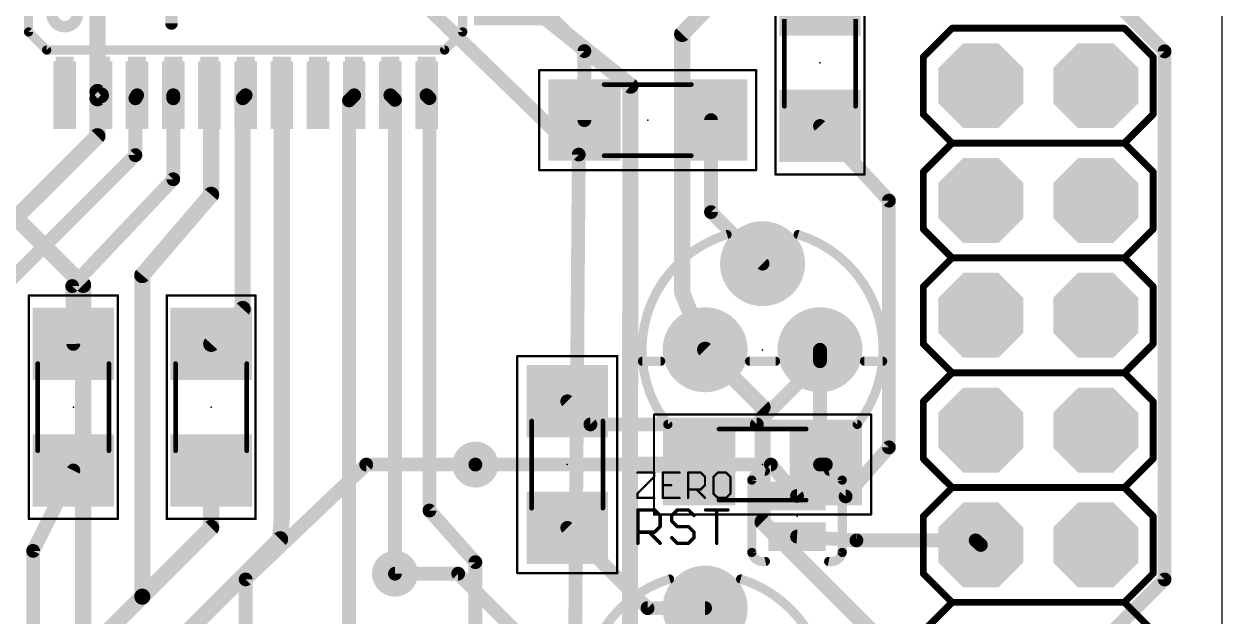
# Model space of a CAD drawing. Extents: x 0 to 91.2, y 0 to 65.1.
# Drawn here: x 26.85 to 53.34, y 19.51 to 32.61 of the extents above; entities that cross this region are included whole.
import ezdxf

# ---------------------------------------------------------------- set-up
doc = ezdxf.new("R2010")
doc.units = 0
for name, color, linetype in [('1', 22, 'CONTINUOUS'), ('16', 175, 'CONTINUOUS'), ('17', 82, 'CONTINUOUS'), ('18', 82, 'CONTINUOUS'), ('20', 7, 'CONTINUOUS'), ('21', 253, 'CONTINUOUS'), ('23', 7, 'CONTINUOUS'), ('24', 7, 'CONTINUOUS'), ('39', 22, 'CONTINUOUS'), ('40', 175, 'CONTINUOUS'), ('51', 253, 'CONTINUOUS'), ('52', 253, 'CONTINUOUS')]:
    doc.layers.add(name, color=color, linetype=linetype)

# ---------------------------------------------------------------- blocks, each defined once
blk = doc.blocks.new('RECT')
blk.add_solid([(-0.5, -0.5), (0.5, -0.5), (-0.5, 0.5), (0.5, 0.5)])
blk = doc.blocks.new('OCTAGONP')
at = {"const_width": 0.5}
blk.add_lwpolyline([(-0.25, -0.1036), (-0.25, 0.1036), (-0.1036, 0.25), (0.1036, 0.25), (0.25, 0.1036), (0.25, -0.1036), (0.1036, -0.25), (-0.1036, -0.25), (-0.25, -0.1036), (-0.25, 0.1036)], dxfattribs=at)
blk = doc.blocks.new('ROUNDP')
at = {"const_width": 0.5}
blk.add_lwpolyline([(0, -0.25, 1), (0, 0.25, 1), (0, -0.25)], format="xyb", dxfattribs=at)
blk = doc.blocks.new('ROUNDV')
at = {"const_width": 0.5}
blk.add_lwpolyline([(0, -0.25, 1), (0, 0.25, 1), (0, -0.25)], format="xyb", dxfattribs=at)

msp = doc.modelspace()

# ---------------------------------------------------------------- linework, layer by layer
at = {"layer": '1'}
for points, const_width in [([(28.4734, 31.1023), (28.4734, 33.02)], 0.3556), ([(38.481, 32.766), (39.24, 32.007)], 0.3048), ([(39.24, 32.007), (39.24, 30.48)], 0.3048), ([(28.4734, 31.1023), (28.55, 31.03)], 0.3556), ([(30.988, 31.1023), (30.95, 31.03)], 0.3556), ([(30.988, 31.1023), (30.988, 28.829)], 0.3556), ([(28.4734, 30.9626), (28.55, 31.03)], 0.3556), ([(28.4734, 30.9626), (28.4734, 30.1244)], 0.3556), ([(29.3116, 30.9626), (29.35, 31.03)], 0.3048), ([(29.3116, 29.7053), (29.3116, 30.9626)], 0.3048), ([(30.1498, 30.9626), (30.15, 31.03)], 0.3048), ([(30.1498, 29.1719), (30.1498, 30.9626)], 0.3048), ([(31.6865, 26.3017), (31.6865, 30.9626)], 0.3556), ([(31.6865, 30.9626), (31.75, 31.03)], 0.3048), ([(32.55, 31.03), (32.55, 21.679)], 0.3556), ([(34.15, 31.03), (34.036, 30.916)], 0.3048), ([(34.036, 30.916), (34.036, 18.542)], 0.3048), ([(34.95, 31.03), (35.052, 30.928)], 0.3048), ([(35.052, 30.928), (35.052, 20.447)], 0.3048), ([(35.75, 31.03), (35.814, 30.966)], 0.3048), ([(35.814, 30.966), (35.814, 21.844)], 0.3048), ([(42.04, 28.445), (42.04, 30.48)], 0.3048), ([(44.45, 30.35), (45.974, 28.699)], 0.3048), ([(28.4734, 30.1244), (26.162, 27.813)], 0.3556), ([(25.654, 26.0477), (29.3116, 29.7053)], 0.3048), ([(27.9146, 26.8097), (30.1498, 29.1719)], 0.3048), ([(30.988, 28.829), (29.464, 27.051)], 0.3556), ([(45.974, 28.699), (45.974, 23.241)], 0.3048), ([(43.18, 27.305), (42.04, 28.445)], 0.3048), ([(29.464, 27.051), (29.464, 19.939)], 0.3556), ([(27.9146, 26.8097), (27.94, 25.53)], 0.3048), ([(31.6865, 26.3017), (30.988, 25.53)], 0.3556), ([(44.45, 25.4), (44.45, 25.146)], 0.3048), ([(44.45, 25.146), (43.053, 23.749)], 0.3048), ([(39.373, 23.749), (38.862, 24.26)], 0.3048), ([(43.053, 23.749), (39.373, 23.749)], 0.3048), ([(45.974, 23.241), (45.016, 22.156)], 0.3048), ([(27.051, 20.952), (27.94, 22.73)], 0.3048), ([(30.988, 22.73), (30.988, 21.463)], 0.3556), ([(43.365, 22.86), (36.83, 22.86)], 0.3048), ([(43.942, 22.167), (43.365, 22.86)], 0.3048), ([(45.016, 22.156), (43.942, 22.167)], 0.3048), ([(35.814, 21.844), (36.83, 20.701)], 0.3048), ([(32.55, 21.679), (32.512, 21.209)], 0.3556), ([(30.988, 21.463), (29.464, 19.939)], 0.3556), ([(38.862, 21.46), (40.637, 19.685)], 0.3048), ([(32.512, 21.209), (29.21, 17.907)], 0.3556), ([(45.2556, 21.1836), (43.942, 21.267)], 0.3048), ([(47.8917, 21.1836), (45.2556, 21.1836)], 0.3048), ([(47.8917, 21.1836), (48.006, 21.082)], 0.3048), ([(27.051, 9.271), (27.051, 20.952)], 0.3048), ([(36.83, 20.701), (36.83, 17.78)], 0.3048), ([(29.464, 19.939), (28.1565, 18.6315)], 0.3556), ([(40.637, 19.685), (41.91, 19.685)], 0.3048)]:
    msp.add_lwpolyline(points, dxfattribs=dict(at, const_width=const_width))
for points, const_width in [([(39.3162, 32.007, 1), (39.1638, 32.007)], 0.1524), ([(39.1861, 31.9531, 1), (39.2939, 32.0609)], 0.1524), ([(28.5344, 31.167, 1), (28.4124, 31.0376)], 0.1778), ([(31.0769, 31.1023, 1), (30.8991, 31.1023)], 0.1778), ([(31.0667, 31.0609, 1), (30.9093, 31.1437)], 0.1778), ([(28.3845, 31.1023, 1), (28.5623, 31.1023)], 0.1778), ([(28.5623, 30.9626, 1), (28.3845, 30.9626)], 0.1778), ([(28.4147, 31.0293, 1), (28.5321, 30.8959)], 0.1778), ([(28.489, 30.9653, 1), (28.611, 31.0947)], 0.1778), ([(28.6087, 30.9633, 1), (28.4913, 31.0967)], 0.1778), ([(29.3878, 30.9626, 1), (29.2354, 30.9626)], 0.1524), ([(29.2454, 31.0003, 1), (29.3778, 30.9249)], 0.1524), ([(29.4162, 30.9923, 1), (29.2838, 31.0677)], 0.1524), ([(30.226, 30.9626, 1), (30.0736, 30.9626)], 0.1524), ([(30.0736, 30.9628, 1), (30.226, 30.9624)], 0.1524), ([(30.2262, 31.0298, 1), (30.0738, 31.0302)], 0.1524), ([(30.8713, 31.0714, 1), (31.0287, 30.9886)], 0.1778), ([(31.7754, 30.9626, 1), (31.5976, 30.9626)], 0.1778), ([(31.631, 31.0149, 1), (31.742, 30.9103)], 0.1524), ([(31.8055, 30.9777, 1), (31.6945, 31.0823)], 0.1524), ([(32.6389, 31.03, 1), (32.4611, 31.03)], 0.1778), ([(34.1122, 30.916, 1), (33.9598, 30.916)], 0.1524), ([(33.9821, 30.9699, 1), (34.0899, 30.8621)], 0.1524), ([(34.2039, 30.9761, 1), (34.0961, 31.0839)], 0.1524), ([(35.0039, 31.0839, 1), (34.8961, 30.9761)], 0.1524), ([(35.1282, 30.928, 1), (34.9758, 30.928)], 0.1524), ([(34.9981, 30.8741, 1), (35.1059, 30.9819)], 0.1524), ([(35.8039, 31.0839, 1), (35.6961, 30.9761)], 0.1524), ([(35.8902, 30.966, 1), (35.7378, 30.966)], 0.1524), ([(35.7601, 30.9121, 1), (35.8679, 31.0199)], 0.1524), ([(39.1638, 30.48, 1), (39.3162, 30.48)], 0.1524), ([(42.1162, 30.48, 1), (41.9638, 30.48)], 0.1524), ([(44.506, 30.4017, 1), (44.394, 30.2983)], 0.1524), ([(28.3845, 30.1244, 1), (28.5623, 30.1244)], 0.1778), ([(28.5363, 30.0615, 1), (28.4105, 30.1873)], 0.1778), ([(29.2354, 29.7053, 1), (29.3878, 29.7053)], 0.1524), ([(29.3655, 29.6514, 1), (29.2577, 29.7592)], 0.1524), ([(30.0736, 29.1719, 1), (30.226, 29.1719)], 0.1524), ([(30.2051, 29.1195, 1), (30.0945, 29.2243)], 0.1524), ([(30.8991, 28.829, 1), (31.0769, 28.829)], 0.1778), ([(31.0555, 28.7711, 1), (30.9205, 28.8869)], 0.1778), ([(46.0502, 28.699, 1), (45.8978, 28.699)], 0.1524), ([(45.918, 28.6473, 1), (46.03, 28.7507)], 0.1524), ([(42.0939, 28.4989, 1), (41.9861, 28.3911)], 0.1524), ([(41.9638, 28.445, 1), (42.1162, 28.445)], 0.1524), ([(43.1261, 27.2511, 1), (43.2339, 27.3589)], 0.1524), ([(29.5529, 27.051, 1), (29.3751, 27.051)], 0.1778), ([(29.3965, 27.1089, 1), (29.5315, 26.9931)], 0.1778), ([(27.9908, 26.8112, 1), (27.8384, 26.8082)], 0.1524), ([(27.8593, 26.8621, 1), (27.9699, 26.7573)], 0.1524), ([(31.5976, 26.3017, 1), (31.7754, 26.3017)], 0.1778), ([(31.7524, 26.242, 1), (31.6206, 26.3614)], 0.1778), ([(27.8638, 25.5285, 1), (28.0162, 25.5315)], 0.1524), ([(30.9221, 25.5897, 1), (31.0539, 25.4703)], 0.1778), ([(44.5262, 25.4, 1), (44.3738, 25.4)], 0.1524), ([(44.3738, 25.146, 1), (44.5262, 25.146)], 0.1524), ([(44.5039, 25.0921, 1), (44.3961, 25.1999)], 0.1524), ([(38.9159, 24.3139, 1), (38.8081, 24.2061)], 0.1524), ([(39.373, 23.8252, 1), (39.373, 23.6728)], 0.1524), ([(39.3191, 23.6951, 1), (39.4269, 23.8029)], 0.1524), ([(42.9991, 23.8029, 1), (43.1069, 23.6951)], 0.1524), ([(43.053, 23.6728, 1), (43.053, 23.8252)], 0.1524), ([(45.8978, 23.241, 1), (46.0502, 23.241)], 0.1524), ([(46.0311, 23.1906, 1), (45.9169, 23.2914)], 0.1524), ([(28.0082, 22.6959, 1), (27.8718, 22.7641)], 0.1524), ([(31.0769, 22.73, 1), (30.8991, 22.73)], 0.1778), ([(36.83, 22.9362, 1), (36.83, 22.7838)], 0.1524), ([(43.4236, 22.9088, 1), (43.3064, 22.8112)], 0.1524), ([(43.365, 22.7838, 1), (43.365, 22.9362)], 0.1524), ([(43.9428, 22.2432, 1), (43.9412, 22.0908)], 0.1524), ([(43.8834, 22.1182, 1), (44.0006, 22.2158)], 0.1524), ([(44.9589, 22.2064, 1), (45.0731, 22.1056)], 0.1524), ([(45.0152, 22.0798, 1), (45.0168, 22.2322)], 0.1524), ([(35.871, 21.8946, 1), (35.757, 21.7934)], 0.1524), ([(32.4611, 21.679, 1), (32.6389, 21.679)], 0.1778), ([(32.6386, 21.6718, 1), (32.4614, 21.6862)], 0.1778), ([(35.7378, 21.844, 1), (35.8902, 21.844)], 0.1524), ([(30.8991, 21.463, 1), (31.0769, 21.463)], 0.1778), ([(31.0509, 21.4001, 1), (30.9251, 21.5259)], 0.1778), ([(38.9159, 21.5139, 1), (38.8081, 21.4061)], 0.1524), ([(32.4234, 21.2162, 1), (32.6006, 21.2018)], 0.1778), ([(32.5749, 21.1461, 1), (32.4491, 21.2719)], 0.1778), ([(43.9468, 21.343, 1), (43.9372, 21.191)], 0.1524), ([(45.2556, 21.2598, 1), (45.2556, 21.1074)], 0.1524), ([(45.2508, 21.1076, 1), (45.2604, 21.2596)], 0.1524), ([(47.9423, 21.2406, 1), (47.8411, 21.1266)], 0.1524), ([(47.8917, 21.1074, 1), (47.8917, 21.2598)], 0.1524), ([(47.9554, 21.025, 1), (48.0566, 21.139)], 0.1524), ([(27.1272, 20.952, 1), (26.9748, 20.952)], 0.1524), ([(26.9828, 20.9861, 1), (27.1192, 20.9179)], 0.1524), ([(36.9062, 20.701, 1), (36.7538, 20.701)], 0.1524), ([(36.773, 20.6504, 1), (36.887, 20.7516)], 0.1524), ([(34.9758, 20.447, 1), (35.1282, 20.447)], 0.1524), ([(29.4011, 20.0019, 1), (29.5269, 19.8761)], 0.1778), ([(29.3751, 19.939, 1), (29.5529, 19.939)], 0.1778), ([(29.5269, 19.8761, 1), (29.4011, 20.0019)], 0.1778), ([(40.637, 19.7612, 1), (40.637, 19.6088)], 0.1524), ([(40.5831, 19.6311, 1), (40.6909, 19.7389)], 0.1524), ([(41.91, 19.6088, 1), (41.91, 19.7612)], 0.1524)]:
    msp.add_lwpolyline(points, format="xyb", dxfattribs=dict(at, const_width=const_width))
at = {"layer": '16'}
for points, const_width in [([(41.402, 32.385), (44.58, 35.69)], 0.3556), ([(34.798, 33.909), (39.116, 29.718)], 0.3048), ([(37.7063, 33.2867), (40.259, 31.242)], 0.3556), ([(52.07, 32.001), (50.8, 33.271)], 0.3048), ([(41.402, 26.67), (41.402, 32.385)], 0.3556), ([(52.07, 32.001), (52.07, 20.32)], 0.3048), ([(23.114, 31.877), (28.1565, 26.8345)], 0.3556), ([(40.259, 31.242), (40.2497, 22.8604)], 0.3556), ([(39.116, 29.718), (38.989, 12.7)], 0.3048), ([(28.1565, 26.8345), (28.1565, 18.6315)], 0.3556), ([(41.91, 25.4), (41.402, 26.67)], 0.3556), ([(41.91, 25.4), (43.18, 24.13)], 0.3556), ([(44.45, 22.86), (44.45, 25.4)], 0.3048), ([(43.18, 24.13), (43.18, 21.59)], 0.3556), ([(34.417, 22.86), (31.75, 20.32)], 0.3048), ([(36.83, 22.86), (34.417, 22.86)], 0.3048), ([(40.2497, 22.86), (40.2463, 19.8247)], 0.3556), ([(40.2497, 22.8604), (40.2497, 22.86)], 0.3556), ([(41.78, 22.86), (40.2497, 22.86)], 0.3556), ([(44.58, 22.86), (44.45, 22.86)], 0.3048), ([(43.18, 21.59), (45.72, 19.05)], 0.3556), ([(31.75, 20.32), (31.75, 17.78)], 0.3048), ([(35.052, 20.447), (36.449, 20.447)], 0.3048), ([(36.449, 20.447), (38.354, 18.542)], 0.3048), ([(52.07, 20.32), (50.546, 18.796)], 0.3048), ([(40.2463, 19.8247), (40.2463, 18.9357)], 0.3556)]:
    msp.add_lwpolyline(points, dxfattribs=dict(at, const_width=const_width))
for points, const_width in [([(41.4909, 32.385, 1), (41.3131, 32.385)], 0.1778), ([(41.3379, 32.4466, 1), (41.4661, 32.3234)], 0.1778), ([(52.1462, 32.001, 1), (51.9938, 32.001)], 0.1524), ([(52.0161, 31.9471, 1), (52.1239, 32.0549)], 0.1524), ([(40.3479, 31.2419, 1), (40.1701, 31.2421)], 0.1778), ([(40.2034, 31.1726, 1), (40.3146, 31.3114)], 0.1778), ([(39.1922, 29.7174, 1), (39.0398, 29.7186)], 0.1524), ([(39.0629, 29.6633, 1), (39.1691, 29.7727)], 0.1524), ([(28.2454, 26.8345, 1), (28.0676, 26.8345)], 0.1778), ([(28.0936, 26.7717, 1), (28.2193, 26.8974)], 0.1778), ([(41.4845, 26.703, 1), (41.3195, 26.637)], 0.1778), ([(41.3131, 26.67, 1), (41.4909, 26.67)], 0.1778), ([(41.9729, 25.4629, 1), (41.8471, 25.3371)], 0.1778), ([(41.8275, 25.367, 1), (41.9925, 25.433)], 0.1778), ([(44.5262, 25.4, 1), (44.3738, 25.4)], 0.1524), ([(43.2689, 24.13, 1), (43.0911, 24.13)], 0.1778), ([(43.1171, 24.0671, 1), (43.2429, 24.1929)], 0.1778), ([(34.417, 22.9362, 1), (34.417, 22.7838)], 0.1524), ([(34.4696, 22.8048, 1), (34.3644, 22.9152)], 0.1524), ([(36.83, 22.7838, 1), (36.83, 22.9362)], 0.1524), ([(40.3386, 22.8604, 1), (40.1608, 22.8604)], 0.1778), ([(40.3386, 22.8599, 1), (40.1608, 22.8601)], 0.1778), ([(40.2497, 22.9489, 1), (40.2497, 22.7711)], 0.1778), ([(40.1608, 22.8605, 1), (40.3386, 22.8603)], 0.1778), ([(40.1608, 22.86, 1), (40.3386, 22.86)], 0.1778), ([(41.78, 22.7711, 1), (41.78, 22.9489)], 0.1778), ([(44.45, 22.9362, 1), (44.45, 22.7838)], 0.1524), ([(44.3738, 22.86, 1), (44.5262, 22.86)], 0.1524), ([(44.58, 22.7838, 1), (44.58, 22.9362)], 0.1524), ([(43.2429, 21.6529, 1), (43.1171, 21.5271)], 0.1778), ([(43.0911, 21.59, 1), (43.2689, 21.59)], 0.1778), ([(31.8262, 20.32, 1), (31.6738, 20.32)], 0.1524), ([(31.6974, 20.3752, 1), (31.8026, 20.2648)], 0.1524), ([(35.052, 20.5232, 1), (35.052, 20.3708)], 0.1524), ([(36.5029, 20.5009, 1), (36.3951, 20.3931)], 0.1524), ([(36.449, 20.3708, 1), (36.449, 20.5232)], 0.1524), ([(52.1239, 20.2661, 1), (52.0161, 20.3739)], 0.1524), ([(51.9938, 20.32, 1), (52.1462, 20.32)], 0.1524), ([(40.3352, 19.8247, 1), (40.1574, 19.8247)], 0.1778), ([(40.1574, 19.8248, 1), (40.3352, 19.8246)], 0.1778)]:
    msp.add_lwpolyline(points, format="xyb", dxfattribs=dict(at, const_width=const_width))
at = {"layer": '20'}
msp.add_line((53.34, 0.01), (53.34, 64.77), dxfattribs=at)
at = {"layer": '21'}
for points, const_width in [([(26.95, 32.43), (26.95, 41.23)], 0.2032), ([(36.55, 41.23), (36.55, 32.43)], 0.2032), ([(30.1104, 32.6178), (30.1104, 33.6177)], 0.2794), ([(46.736, 31.877), (47.371, 32.512)], 0.1524), ([(47.371, 32.512), (51.181, 32.512)], 0.1524), ([(51.181, 32.512), (51.816, 31.877)], 0.1524), ([(27.35, 32.03), (26.95, 32.43)], 0.2032), ([(36.55, 32.43), (36.15, 32.03)], 0.2032), ([(36.15, 32.03), (27.35, 32.03)], 0.2032), ([(46.736, 30.607), (46.736, 31.877)], 0.1524), ([(51.816, 30.607), (51.816, 31.877)], 0.1524), ([(47.371, 29.972), (46.736, 30.607)], 0.1524), ([(51.181, 29.972), (51.816, 30.607)], 0.1524), ([(46.736, 29.337), (47.371, 29.972)], 0.1524), ([(47.371, 29.972), (51.181, 29.972)], 0.1524), ([(51.181, 29.972), (51.816, 29.337)], 0.1524), ([(46.736, 28.067), (46.736, 29.337)], 0.1524), ([(51.816, 28.067), (51.816, 29.337)], 0.1524), ([(47.371, 27.432), (46.736, 28.067)], 0.1524), ([(51.181, 27.432), (51.816, 28.067)], 0.1524), ([(46.736, 26.797), (47.371, 27.432)], 0.1524), ([(47.371, 27.432), (51.181, 27.432)], 0.1524), ([(51.181, 27.432), (51.816, 26.797)], 0.1524), ([(46.736, 25.527), (46.736, 26.797)], 0.1524), ([(51.816, 25.527), (51.816, 26.797)], 0.1524), ([(47.371, 24.892), (46.736, 25.527)], 0.1524), ([(51.181, 24.892), (51.816, 25.527)], 0.1524), ([(40.5251, 25.146), (40.9263, 25.146)], 0.2032), ([(42.8937, 25.146), (43.4663, 25.146)], 0.2032), ([(45.4337, 25.146), (45.8349, 25.146)], 0.2032), ([(46.736, 24.257), (47.371, 24.892)], 0.1524), ([(47.371, 24.892), (51.181, 24.892)], 0.1524), ([(51.181, 24.892), (51.816, 24.257)], 0.1524), ([(46.736, 22.987), (46.736, 24.257)], 0.1524), ([(51.816, 22.987), (51.816, 24.257)], 0.1524), ([(41.0855, 23.749), (45.2745, 23.749)], 0.2032), ([(47.371, 22.352), (46.736, 22.987)], 0.1524), ([(51.181, 22.352), (51.816, 22.987)], 0.1524), ([(40.4114, 22.6827), (40.7843, 22.6827)], 0.0508), ([(40.7843, 22.5895), (40.4114, 22.2166)], 0.0508), ([(40.7843, 22.6827), (40.7843, 22.5895)], 0.0508), ([(41.3456, 22.6827), (40.9727, 22.6827)], 0.0508), ([(40.9727, 22.6827), (40.9727, 22.1234)], 0.0508), ([(41.534, 22.1234), (41.534, 22.6827)], 0.0508), ([(41.534, 22.6827), (41.8137, 22.6827)], 0.0508), ([(41.8137, 22.6827), (41.9069, 22.5895)], 0.0508), ([(41.9069, 22.5895), (41.9069, 22.403)], 0.0508), ([(42.1885, 22.6827), (42.0953, 22.5895)], 0.0508), ([(42.0953, 22.5895), (42.0953, 22.2166)], 0.0508), ([(42.375, 22.6827), (42.1885, 22.6827)], 0.0508), ([(42.4682, 22.5895), (42.375, 22.6827)], 0.0508), ([(42.4682, 22.2166), (42.4682, 22.5895)], 0.0508), ([(42.942, 20.917), (42.942, 22.517)], 0.2032), ([(44.942, 22.517), (44.942, 20.917)], 0.2032), ([(40.9727, 22.403), (41.1591, 22.403)], 0.0508), ([(41.8137, 22.3098), (41.534, 22.3098)], 0.0508), ([(41.7204, 22.3098), (41.9069, 22.1234)], 0.0508), ([(41.9069, 22.403), (41.8137, 22.3098)], 0.0508), ([(46.736, 21.717), (47.371, 22.352)], 0.1524), ([(47.371, 22.352), (51.181, 22.352)], 0.1524), ([(51.816, 21.717), (51.181, 22.352)], 0.1524), ([(40.4114, 22.2166), (40.4114, 22.1234)], 0.0508), ([(40.4114, 22.1234), (40.7843, 22.1234)], 0.0508), ([(40.9727, 22.1234), (41.3456, 22.1234)], 0.0508), ([(42.0953, 22.2166), (42.1885, 22.1234)], 0.0508), ([(42.1885, 22.1234), (42.375, 22.1234)], 0.0508), ([(42.375, 22.1234), (42.4682, 22.2166)], 0.0508), ([(40.4241, 21.1201), (40.4241, 21.8573)], 0.0762), ([(40.4241, 21.8573), (40.7927, 21.8573)], 0.0762), ([(40.7927, 21.8573), (40.9156, 21.7345)], 0.0762), ([(40.9156, 21.7345), (40.9156, 21.4887)], 0.0762), ([(41.2954, 21.8573), (41.1725, 21.7345)], 0.0762), ([(41.1725, 21.7345), (41.1725, 21.6116)], 0.0762), ([(41.5411, 21.8573), (41.2954, 21.8573)], 0.0762), ([(41.664, 21.7345), (41.5411, 21.8573)], 0.0762), ([(41.9209, 21.8573), (42.4124, 21.8573)], 0.0762), ([(42.1667, 21.1201), (42.1667, 21.8573)], 0.0762), ([(46.736, 20.447), (46.736, 21.717)], 0.1524), ([(51.816, 20.447), (51.816, 21.717)], 0.1524), ([(40.9156, 21.4887), (40.7927, 21.3658)], 0.0762), ([(41.1725, 21.6116), (41.2954, 21.4887)], 0.0762), ([(41.2954, 21.4887), (41.5411, 21.4887)], 0.0762), ([(41.5411, 21.4887), (41.664, 21.3658)], 0.0762), ([(40.7927, 21.3658), (40.4241, 21.3658)], 0.0762), ([(40.6698, 21.3658), (40.9156, 21.1201)], 0.0762), ([(41.2954, 21.1201), (41.1725, 21.243)], 0.0762), ([(41.664, 21.243), (41.5411, 21.1201)], 0.0762), ([(41.664, 21.3658), (41.664, 21.243)], 0.0762), ([(41.5411, 21.1201), (41.2954, 21.1201)], 0.0762), ([(47.371, 19.812), (46.736, 20.447)], 0.1524), ([(51.181, 19.812), (51.816, 20.447)], 0.1524), ([(46.736, 19.177), (47.371, 19.812)], 0.1524), ([(47.371, 19.812), (51.181, 19.812)], 0.1524), ([(51.816, 19.177), (51.181, 19.812)], 0.1524)]:
    msp.add_lwpolyline(points, dxfattribs=dict(at, const_width=const_width))
for points, const_width in [([(27.75, 32.5473, 1), (27.75, 33.1127, 1), (27.75, 32.5473)], 0.254), ([(30.0406, 32.6178, 1), (30.1803, 32.6178)], 0.1397), ([(47.371, 32.5501, 1), (47.371, 32.4739)], 0.0762), ([(47.3979, 32.4851, 1), (47.3441, 32.5389)], 0.0762), ([(51.2079, 32.5389, 1), (51.1541, 32.4851)], 0.0762), ([(51.181, 32.4739, 1), (51.181, 32.5501)], 0.0762), ([(26.9859, 32.4659, 1), (26.9141, 32.3941)], 0.1016), ([(26.8992, 32.43, 1), (27.0008, 32.43)], 0.1016), ([(36.4992, 32.43, 1), (36.6008, 32.43)], 0.1016), ([(36.5859, 32.3941, 1), (36.5141, 32.4659)], 0.1016), ([(27.35, 32.0808, 1), (27.35, 31.9792)], 0.1016), ([(27.3141, 31.9941, 1), (27.3859, 32.0659)], 0.1016), ([(36.1141, 32.0659, 1), (36.1859, 31.9941)], 0.1016), ([(36.15, 31.9792, 1), (36.15, 32.0808)], 0.1016), ([(46.7741, 31.877, 1), (46.6979, 31.877)], 0.0762), ([(46.7091, 31.9039, 1), (46.7629, 31.8501)], 0.0762), ([(51.8541, 31.877, 1), (51.7779, 31.877)], 0.0762), ([(51.7891, 31.8501, 1), (51.8429, 31.9039)], 0.0762), ([(46.6979, 30.607, 1), (46.7741, 30.607)], 0.0762), ([(46.7629, 30.6339, 1), (46.7091, 30.5801)], 0.0762), ([(51.7779, 30.607, 1), (51.8541, 30.607)], 0.0762), ([(51.8429, 30.5801, 1), (51.7891, 30.6339)], 0.0762), ([(47.371, 30.0101, 1), (47.371, 29.9339)], 0.0762), ([(47.3979, 29.9451, 1), (47.3441, 29.9989)], 0.0762), ([(47.3441, 29.9451, 1), (47.3979, 29.9989)], 0.0762), ([(51.2079, 29.9989, 1), (51.1541, 29.9451)], 0.0762), ([(51.1541, 29.9989, 1), (51.2079, 29.9451)], 0.0762), ([(51.181, 29.9339, 1), (51.181, 30.0101)], 0.0762), ([(46.7741, 29.337, 1), (46.6979, 29.337)], 0.0762), ([(51.8541, 29.337, 1), (51.7779, 29.337)], 0.0762), ([(46.7091, 29.3639, 1), (46.7629, 29.3101)], 0.0762), ([(51.7891, 29.3101, 1), (51.8429, 29.3639)], 0.0762), ([(46.6979, 28.067, 1), (46.7741, 28.067)], 0.0762), ([(46.7629, 28.0939, 1), (46.7091, 28.0401)], 0.0762), ([(51.7779, 28.067, 1), (51.8541, 28.067)], 0.0762), ([(51.8429, 28.0401, 1), (51.7891, 28.0939)], 0.0762), ([(42.3937, 27.9485, 0.5267), (41.0854, 23.749)], 0.2032), ([(42.4087, 27.9, 1), (42.3787, 27.997)], 0.1016), ([(45.2745, 23.749, 0.5267), (43.9663, 27.9484)], 0.2032), ([(43.9813, 27.9969, 1), (43.9513, 27.8999)], 0.1016), ([(47.371, 27.4701, 1), (47.371, 27.3939)], 0.0762), ([(47.3979, 27.4051, 1), (47.3441, 27.4589)], 0.0762), ([(47.3441, 27.4051, 1), (47.3979, 27.4589)], 0.0762), ([(51.2079, 27.4589, 1), (51.1541, 27.4051)], 0.0762), ([(51.1541, 27.4589, 1), (51.2079, 27.4051)], 0.0762), ([(51.181, 27.3939, 1), (51.181, 27.4701)], 0.0762), ([(46.7741, 26.797, 1), (46.6979, 26.797)], 0.0762), ([(46.7091, 26.8239, 1), (46.7629, 26.7701)], 0.0762), ([(51.8541, 26.797, 1), (51.7779, 26.797)], 0.0762), ([(51.7891, 26.7701, 1), (51.8429, 26.8239)], 0.0762), ([(46.6979, 25.527, 1), (46.7741, 25.527)], 0.0762), ([(46.7629, 25.5539, 1), (46.7091, 25.5001)], 0.0762), ([(51.7779, 25.527, 1), (51.8541, 25.527)], 0.0762), ([(51.8429, 25.5001, 1), (51.7891, 25.5539)], 0.0762), ([(40.5251, 25.1968, 1), (40.5251, 25.0952)], 0.1016), ([(40.9263, 25.0952, 1), (40.9263, 25.1968)], 0.1016), ([(42.8937, 25.1968, 1), (42.8937, 25.0952)], 0.1016), ([(43.4663, 25.0952, 1), (43.4663, 25.1968)], 0.1016), ([(45.4337, 25.1968, 1), (45.4337, 25.0952)], 0.1016), ([(45.8349, 25.0952, 1), (45.8349, 25.1968)], 0.1016), ([(47.371, 24.9301, 1), (47.371, 24.8539)], 0.0762), ([(47.3979, 24.8651, 1), (47.3441, 24.9189)], 0.0762), ([(47.3441, 24.8651, 1), (47.3979, 24.9189)], 0.0762), ([(51.2079, 24.9189, 1), (51.1541, 24.8651)], 0.0762), ([(51.1541, 24.9189, 1), (51.2079, 24.8651)], 0.0762), ([(51.181, 24.8539, 1), (51.181, 24.9301)], 0.0762), ([(46.7741, 24.257, 1), (46.6979, 24.257)], 0.0762), ([(46.7091, 24.2839, 1), (46.7629, 24.2301)], 0.0762), ([(51.8541, 24.257, 1), (51.7779, 24.257)], 0.0762), ([(51.7891, 24.2301, 1), (51.8429, 24.2839)], 0.0762), ([(41.0855, 23.7998, 1), (41.0855, 23.6982)], 0.1016), ([(45.2745, 23.6982, 1), (45.2745, 23.7998)], 0.1016), ([(41.0455, 23.7176, 1), (41.1253, 23.7804)], 0.1016), ([(45.2346, 23.7804, 1), (45.3144, 23.7176)], 0.1016), ([(46.7629, 23.0139, 1), (46.7091, 22.9601)], 0.0762), ([(51.8429, 22.9601, 1), (51.7891, 23.0139)], 0.0762), ([(43.242, 22.717, 0.4142), (42.942, 22.517)], 0.2032), ([(43.232, 22.6672, 1), (43.252, 22.7668)], 0.1016), ([(44.942, 22.517, 0.4142), (44.642, 22.717)], 0.2032), ([(44.632, 22.7668, 1), (44.652, 22.6672)], 0.1016), ([(46.6979, 22.987, 1), (46.7741, 22.987)], 0.0762), ([(51.7779, 22.987, 1), (51.8541, 22.987)], 0.0762), ([(40.4114, 22.6954, 1), (40.4114, 22.67)], 0.0254), ([(40.797, 22.6827, 1), (40.7715, 22.6827)], 0.0254), ([(40.7715, 22.5895, 1), (40.797, 22.5895)], 0.0254), ([(40.7932, 22.5805, 1), (40.7753, 22.5984)], 0.0254), ([(40.7843, 22.67, 1), (40.7843, 22.6954)], 0.0254), ([(40.9727, 22.6954, 1), (40.9727, 22.67)], 0.0254), ([(40.9854, 22.6827, 1), (40.96, 22.6827)], 0.0254), ([(41.3456, 22.67, 1), (41.3456, 22.6954)], 0.0254), ([(41.5467, 22.6827, 1), (41.5213, 22.6827)], 0.0254), ([(41.534, 22.6954, 1), (41.534, 22.67)], 0.0254), ([(41.8226, 22.6917, 1), (41.8047, 22.6737)], 0.0254), ([(41.8137, 22.67, 1), (41.8137, 22.6954)], 0.0254), ([(41.9196, 22.5895, 1), (41.8942, 22.5895)], 0.0254), ([(41.8979, 22.5805, 1), (41.9158, 22.5984)], 0.0254), ([(42.108, 22.5895, 1), (42.0826, 22.5895)], 0.0254), ([(42.0863, 22.5984, 1), (42.1043, 22.5805)], 0.0254), ([(42.1885, 22.6954, 1), (42.1885, 22.67)], 0.0254), ([(42.1975, 22.6737, 1), (42.1796, 22.6917)], 0.0254), ([(42.3839, 22.6917, 1), (42.366, 22.6737)], 0.0254), ([(42.375, 22.67, 1), (42.375, 22.6954)], 0.0254), ([(42.4809, 22.5895, 1), (42.4555, 22.5895)], 0.0254), ([(42.4592, 22.5805, 1), (42.4772, 22.5984)], 0.0254), ([(42.9928, 22.517, 1), (42.8912, 22.517)], 0.1016), ([(42.8922, 22.527, 1), (42.9918, 22.507)], 0.1016), ([(44.9928, 22.517, 1), (44.8912, 22.517)], 0.1016), ([(44.8922, 22.507, 1), (44.9918, 22.527)], 0.1016), ([(40.9727, 22.4157, 1), (40.9727, 22.3903)], 0.0254), ([(41.1591, 22.3903, 1), (41.1591, 22.4157)], 0.0254), ([(41.534, 22.3225, 1), (41.534, 22.2971)], 0.0254), ([(41.7294, 22.3188, 1), (41.7115, 22.3008)], 0.0254), ([(41.8047, 22.3188, 1), (41.8226, 22.3008)], 0.0254), ([(41.8137, 22.2971, 1), (41.8137, 22.3225)], 0.0254), ([(41.8942, 22.403, 1), (41.9196, 22.403)], 0.0254), ([(41.9158, 22.3941, 1), (41.8979, 22.412)], 0.0254), ([(47.371, 22.3901, 1), (47.371, 22.3139)], 0.0762), ([(47.3979, 22.3251, 1), (47.3441, 22.3789)], 0.0762), ([(47.3441, 22.3251, 1), (47.3979, 22.3789)], 0.0762), ([(51.2079, 22.3789, 1), (51.1541, 22.3251)], 0.0762), ([(51.1541, 22.3789, 1), (51.2079, 22.3251)], 0.0762), ([(51.181, 22.3139, 1), (51.181, 22.3901)], 0.0762), ([(40.4241, 22.2166, 1), (40.3987, 22.2166)], 0.0254), ([(40.4024, 22.2256, 1), (40.4204, 22.2076)], 0.0254), ([(40.4114, 22.1361, 1), (40.4114, 22.1107)], 0.0254), ([(40.3987, 22.1234, 1), (40.4241, 22.1234)], 0.0254), ([(40.7843, 22.1107, 1), (40.7843, 22.1361)], 0.0254), ([(40.9727, 22.1361, 1), (40.9727, 22.1107)], 0.0254), ([(40.96, 22.1234, 1), (40.9854, 22.1234)], 0.0254), ([(41.3456, 22.1107, 1), (41.3456, 22.1361)], 0.0254), ([(41.5213, 22.1234, 1), (41.5467, 22.1234)], 0.0254), ([(41.8979, 22.1144, 1), (41.9158, 22.1324)], 0.0254), ([(42.1043, 22.2256, 1), (42.0863, 22.2076)], 0.0254), ([(42.0826, 22.2166, 1), (42.108, 22.2166)], 0.0254), ([(42.1885, 22.1361, 1), (42.1885, 22.1107)], 0.0254), ([(42.1796, 22.1144, 1), (42.1975, 22.1324)], 0.0254), ([(42.366, 22.1324, 1), (42.3839, 22.1144)], 0.0254), ([(42.375, 22.1107, 1), (42.375, 22.1361)], 0.0254), ([(42.4555, 22.2166, 1), (42.4809, 22.2166)], 0.0254), ([(42.4772, 22.2076, 1), (42.4592, 22.2256)], 0.0254), ([(40.4241, 21.8764, 1), (40.4241, 21.8383)], 0.0381), ([(40.4432, 21.8573, 1), (40.4051, 21.8573)], 0.0381), ([(40.8062, 21.8708, 1), (40.7792, 21.8439)], 0.0381), ([(40.7927, 21.8383, 1), (40.7927, 21.8764)], 0.0381), ([(40.9346, 21.7345, 1), (40.8965, 21.7345)], 0.0381), ([(40.9021, 21.721, 1), (40.9291, 21.7479)], 0.0381), ([(41.159, 21.7479, 1), (41.186, 21.721)], 0.0381), ([(41.1916, 21.7345, 1), (41.1535, 21.7345)], 0.0381), ([(41.2954, 21.8764, 1), (41.2954, 21.8383)], 0.0381), ([(41.3089, 21.8439, 1), (41.2819, 21.8708)], 0.0381), ([(41.5546, 21.8708, 1), (41.5277, 21.8439)], 0.0381), ([(41.5411, 21.8383, 1), (41.5411, 21.8764)], 0.0381), ([(41.6505, 21.721, 1), (41.6775, 21.7479)], 0.0381), ([(41.9209, 21.8764, 1), (41.9209, 21.8383)], 0.0381), ([(42.1857, 21.8573, 1), (42.1476, 21.8573)], 0.0381), ([(42.4124, 21.8383, 1), (42.4124, 21.8764)], 0.0381), ([(46.7741, 21.717, 1), (46.6979, 21.717)], 0.0762), ([(46.7091, 21.7439, 1), (46.7629, 21.6901)], 0.0762), ([(51.8541, 21.717, 1), (51.7779, 21.717)], 0.0762), ([(51.7891, 21.6901, 1), (51.8429, 21.7439)], 0.0762), ([(40.8965, 21.4887, 1), (40.9346, 21.4887)], 0.0381), ([(40.9291, 21.4752, 1), (40.9021, 21.5022)], 0.0381), ([(41.186, 21.6251, 1), (41.159, 21.5981)], 0.0381), ([(41.1535, 21.6116, 1), (41.1916, 21.6116)], 0.0381), ([(41.2954, 21.5078, 1), (41.2954, 21.4697)], 0.0381), ([(41.2819, 21.4752, 1), (41.3089, 21.5022)], 0.0381), ([(41.5546, 21.5022, 1), (41.5277, 21.4752)], 0.0381), ([(41.5411, 21.4697, 1), (41.5411, 21.5078)], 0.0381), ([(40.4241, 21.3849, 1), (40.4241, 21.3468)], 0.0381), ([(40.6833, 21.3793, 1), (40.6564, 21.3524)], 0.0381), ([(40.7792, 21.3793, 1), (40.8062, 21.3524)], 0.0381), ([(40.7927, 21.3468, 1), (40.7927, 21.3849)], 0.0381), ([(41.186, 21.2564, 1), (41.159, 21.2295)], 0.0381), ([(41.6831, 21.3658, 1), (41.645, 21.3658)], 0.0381), ([(41.645, 21.243, 1), (41.6831, 21.243)], 0.0381), ([(41.6505, 21.3524, 1), (41.6775, 21.3793)], 0.0381), ([(41.6775, 21.2295, 1), (41.6505, 21.2564)], 0.0381), ([(40.4051, 21.1201, 1), (40.4432, 21.1201)], 0.0381), ([(40.9021, 21.1066, 1), (40.9291, 21.1336)], 0.0381), ([(41.2954, 21.1392, 1), (41.2954, 21.1011)], 0.0381), ([(41.2819, 21.1066, 1), (41.3089, 21.1336)], 0.0381), ([(41.5277, 21.1336, 1), (41.5546, 21.1066)], 0.0381), ([(41.5411, 21.1011, 1), (41.5411, 21.1392)], 0.0381), ([(42.1476, 21.1201, 1), (42.1857, 21.1201)], 0.0381), ([(42.942, 20.917, 0.4142), (43.242, 20.717)], 0.2032), ([(42.9918, 20.927, 1), (42.8922, 20.907)], 0.1016), ([(42.8912, 20.917, 1), (42.9928, 20.917)], 0.1016), ([(44.642, 20.717, 0.4142), (44.942, 20.917)], 0.2032), ([(44.8912, 20.917, 1), (44.9928, 20.917)], 0.1016), ([(44.9918, 20.907, 1), (44.8922, 20.927)], 0.1016), ([(43.252, 20.6672, 1), (43.232, 20.7668)], 0.1016), ([(44.652, 20.7668, 1), (44.632, 20.6672)], 0.1016), ([(41.1237, 20.3285, 0.5267), (39.8154, 16.129)], 0.2032), ([(41.1387, 20.28, 1), (41.1087, 20.377)], 0.1016), ([(44.0045, 16.129, 0.5267), (42.6963, 20.3284)], 0.2032), ([(42.7113, 20.3769, 1), (42.6813, 20.2799)], 0.1016), ([(46.6979, 20.447, 1), (46.7741, 20.447)], 0.0762), ([(46.7629, 20.4739, 1), (46.7091, 20.4201)], 0.0762), ([(51.7779, 20.447, 1), (51.8541, 20.447)], 0.0762), ([(51.8429, 20.4201, 1), (51.7891, 20.4739)], 0.0762), ([(47.371, 19.8501, 1), (47.371, 19.7739)], 0.0762), ([(47.3979, 19.7851, 1), (47.3441, 19.8389)], 0.0762), ([(47.3441, 19.7851, 1), (47.3979, 19.8389)], 0.0762), ([(51.2079, 19.8389, 1), (51.1541, 19.7851)], 0.0762), ([(51.1541, 19.8389, 1), (51.2079, 19.7851)], 0.0762), ([(51.181, 19.7739, 1), (51.181, 19.8501)], 0.0762)]:
    msp.add_lwpolyline(points, format="xyb", dxfattribs=dict(at, const_width=const_width))
at = {"layer": '23'}
for p in [(44.45, 31.75), (40.64, 30.48), (43.18, 25.4), (27.94, 24.13), (30.988, 24.13), (38.862, 22.86), (43.942, 21.717), (49.276, 19.812)]:
    msp.add_point(p, dxfattribs=at)
at = {"layer": '24'}
msp.add_point((43.18, 22.86), dxfattribs=at)
at = {"layer": '39', "const_width": 0.0508}
for points in [[(43.467, 29.277), (43.467, 34.223)], [(45.433, 34.223), (45.433, 29.277)], [(38.2397, 31.5849), (43.0403, 31.5849)], [(38.2397, 29.3751), (38.2397, 31.5849)], [(43.0403, 31.5849), (43.0403, 29.3751)], [(43.0403, 29.3751), (38.2397, 29.3751)], [(45.433, 29.277), (43.467, 29.277)], [(26.957, 21.657), (26.957, 26.603)], [(26.957, 26.603), (28.923, 26.603)], [(28.923, 26.603), (28.923, 21.657)], [(30.005, 21.657), (30.005, 26.603)], [(30.005, 26.603), (31.971, 26.603)], [(31.971, 26.603), (31.971, 21.657)], [(37.7571, 20.4597), (37.7571, 25.2603)], [(37.7571, 25.2603), (39.9669, 25.2603)], [(39.9669, 25.2603), (39.9669, 20.4597)], [(28.923, 21.657), (26.957, 21.657)], [(31.971, 21.657), (30.005, 21.657)], [(39.9669, 20.4597), (37.7571, 20.4597)]]:
    msp.add_lwpolyline(points, dxfattribs=at)
at = {"layer": '39', "const_width": 0.0254}
for points in [[(38.2397, 31.5976, 1), (38.2397, 31.5722)], [(38.2524, 31.5849, 1), (38.227, 31.5849)], [(43.053, 31.5849, 1), (43.0276, 31.5849)], [(43.0403, 31.5722, 1), (43.0403, 31.5976)], [(38.2397, 29.3878, 1), (38.2397, 29.3624)], [(38.227, 29.3751, 1), (38.2524, 29.3751)], [(43.0276, 29.3751, 1), (43.053, 29.3751)], [(43.0403, 29.3624, 1), (43.0403, 29.3878)], [(43.467, 29.2897, 1), (43.467, 29.2643)], [(43.4543, 29.277, 1), (43.4797, 29.277)], [(45.4203, 29.277, 1), (45.4457, 29.277)], [(45.433, 29.2643, 1), (45.433, 29.2897)], [(26.9697, 26.603, 1), (26.9443, 26.603)], [(26.957, 26.6157, 1), (26.957, 26.5903)], [(28.9357, 26.603, 1), (28.9103, 26.603)], [(28.923, 26.5903, 1), (28.923, 26.6157)], [(30.0177, 26.603, 1), (29.9923, 26.603)], [(30.005, 26.6157, 1), (30.005, 26.5903)], [(31.9837, 26.603, 1), (31.9583, 26.603)], [(31.971, 26.5903, 1), (31.971, 26.6157)], [(37.7698, 25.2603, 1), (37.7444, 25.2603)], [(37.7571, 25.273, 1), (37.7571, 25.2476)], [(39.9796, 25.2603, 1), (39.9542, 25.2603)], [(39.9669, 25.2476, 1), (39.9669, 25.273)], [(26.957, 21.6697, 1), (26.957, 21.6443)], [(26.9443, 21.657, 1), (26.9697, 21.657)], [(28.9103, 21.657, 1), (28.9357, 21.657)], [(28.923, 21.6443, 1), (28.923, 21.6697)], [(30.005, 21.6697, 1), (30.005, 21.6443)], [(29.9923, 21.657, 1), (30.0177, 21.657)], [(31.9583, 21.657, 1), (31.9837, 21.657)], [(31.971, 21.6443, 1), (31.971, 21.6697)], [(37.7571, 20.4724, 1), (37.7571, 20.447)], [(37.7444, 20.4597, 1), (37.7698, 20.4597)], [(39.9542, 20.4597, 1), (39.9796, 20.4597)], [(39.9669, 20.447, 1), (39.9669, 20.4724)]]:
    msp.add_lwpolyline(points, format="xyb", dxfattribs=at)
at = {"layer": '40', "const_width": 0.0508}
for points in [[(45.5803, 23.9649), (40.7797, 23.9649)], [(40.7797, 23.9649), (40.7797, 21.7551)], [(45.5803, 21.7551), (45.5803, 23.9649)], [(40.7797, 21.7551), (45.5803, 21.7551)]]:
    msp.add_lwpolyline(points, dxfattribs=at)
at = {"layer": '40', "const_width": 0.0254}
for points in [[(40.7797, 23.9776, 1), (40.7797, 23.9522)], [(40.7924, 23.9649, 1), (40.767, 23.9649)], [(45.593, 23.9649, 1), (45.5676, 23.9649)], [(45.5803, 23.9522, 1), (45.5803, 23.9776)], [(40.7797, 21.7678, 1), (40.7797, 21.7424)], [(40.767, 21.7551, 1), (40.7924, 21.7551)], [(45.5676, 21.7551, 1), (45.593, 21.7551)], [(45.5803, 21.7424, 1), (45.5803, 21.7678)]]:
    msp.add_lwpolyline(points, format="xyb", dxfattribs=at)
at = {"layer": '51', "const_width": 0.1016}
for points in [[(43.663, 30.785), (43.663, 32.715)], [(45.237, 30.785), (45.237, 32.715)], [(41.605, 31.267), (39.675, 31.267)], [(41.605, 29.693), (39.675, 29.693)], [(27.153, 25.095), (27.153, 23.165)], [(28.727, 25.095), (28.727, 23.165)], [(30.201, 23.165), (30.201, 25.095)], [(31.775, 23.165), (31.775, 25.095)], [(38.075, 21.895), (38.075, 23.825)], [(39.649, 21.895), (39.649, 23.825)]]:
    msp.add_lwpolyline(points, dxfattribs=at)
at = {"layer": '51', "const_width": 0.0508}
for points in [[(39.675, 31.2924, 1), (39.675, 31.2416)], [(41.605, 31.2416, 1), (41.605, 31.2924)], [(43.6376, 30.785, 1), (43.6884, 30.785)], [(45.2116, 30.785, 1), (45.2624, 30.785)], [(39.675, 29.7184, 1), (39.675, 29.6676)], [(41.605, 29.6676, 1), (41.605, 29.7184)], [(27.1784, 25.095, 1), (27.1276, 25.095)], [(28.7524, 25.095, 1), (28.7016, 25.095)], [(30.2264, 25.095, 1), (30.1756, 25.095)], [(31.8004, 25.095, 1), (31.7496, 25.095)], [(38.1004, 23.825, 1), (38.0496, 23.825)], [(39.6744, 23.825, 1), (39.6236, 23.825)], [(27.1276, 23.165, 1), (27.1784, 23.165)], [(28.7016, 23.165, 1), (28.7524, 23.165)], [(30.1756, 23.165, 1), (30.2264, 23.165)], [(31.7496, 23.165, 1), (31.8004, 23.165)], [(38.0496, 21.895, 1), (38.1004, 21.895)], [(39.6236, 21.895, 1), (39.6744, 21.895)]]:
    msp.add_lwpolyline(points, format="xyb", dxfattribs=at)
at = {"layer": '52', "const_width": 0.1016}
for points in [[(42.215, 23.647), (44.145, 23.647)], [(42.215, 22.073), (44.145, 22.073)]]:
    msp.add_lwpolyline(points, dxfattribs=at)
at = {"layer": '52', "const_width": 0.0508}
for points in [[(42.215, 23.6724, 1), (42.215, 23.6216)], [(44.145, 23.6216, 1), (44.145, 23.6724)], [(42.215, 22.0984, 1), (42.215, 22.0476)], [(44.145, 22.0476, 1), (44.145, 22.0984)]]:
    msp.add_lwpolyline(points, format="xyb", dxfattribs=at)

# ---------------------------------------------------------------- block references
at = {"layer": '1'}
for p, xscale, yscale, rotation in [((44.45, 33.15), 1.6, 1.8, 90), ((37.55, 32.83), 0.5, 1.5, 90), ((27.75, 31.03), 1.5, 0.5, 90), ((28.55, 31.03), 1.5, 0.5, 90), ((29.35, 31.03), 1.5, 0.5, 90), ((30.15, 31.03), 1.5, 0.5, 90), ((30.95, 31.03), 1.5, 0.5, 90), ((31.75, 31.03), 1.5, 0.5, 90), ((32.55, 31.03), 1.5, 0.5, 90), ((33.35, 31.03), 1.5, 0.5, 90), ((34.15, 31.03), 1.5, 0.5, 90), ((34.95, 31.03), 1.5, 0.5, 90), ((35.75, 31.03), 1.5, 0.5, 90), ((39.24, 30.48), 1.6, 1.8, 180), ((42.04, 30.48), 1.6, 1.8, 180), ((44.45, 30.35), 1.6, 1.8, 90), ((27.94, 25.53), 1.6, 1.8, 270), ((30.988, 25.53), 1.6, 1.8, 90), ((38.862, 24.26), 1.6, 1.8, 90), ((27.94, 22.73), 1.6, 1.8, 270), ((30.988, 22.73), 1.6, 1.8, 90), ((38.862, 21.46), 1.6, 1.8, 90), ((43.942, 22.167), 0.635, 1.27, 90), ((43.942, 21.267), 0.635, 1.27, 90)]:
    msp.add_blockref('RECT', p, dxfattribs=dict(at, xscale=xscale, yscale=yscale, rotation=rotation))
at = {"layer": '16', "xscale": 1.6, "yscale": 1.8}
for p in [(41.78, 22.86), (44.58, 22.86)]:
    msp.add_blockref('RECT', p, dxfattribs=at)
at = {"layer": '17', "xscale": 1.8796, "yscale": 1.8796, "rotation": 90}
for p in [(48.006, 31.242), (48.006, 31.242), (50.546, 31.242), (50.546, 31.242), (48.006, 28.702), (48.006, 28.702), (50.546, 28.702), (50.546, 28.702), (48.006, 26.162), (48.006, 26.162), (50.546, 26.162), (50.546, 26.162), (48.006, 23.622), (48.006, 23.622), (50.546, 23.622), (50.546, 23.622), (48.006, 21.082), (48.006, 21.082), (50.546, 21.082), (50.546, 21.082)]:
    msp.add_blockref('OCTAGONP', p, dxfattribs=at)
at = {"layer": '17', "xscale": 1.8796, "yscale": 1.8796}
for p in [(43.18, 27.305), (43.18, 27.305), (41.91, 25.4), (41.91, 25.4), (44.45, 25.4), (44.45, 25.4), (41.91, 19.685), (41.91, 19.685)]:
    msp.add_blockref('ROUNDP', p, dxfattribs=at)
at = {"layer": '18', "xscale": 1.016, "yscale": 1.016}
for p in [(36.83, 22.86), (36.83, 22.86), (35.052, 20.447), (35.052, 20.447)]:
    msp.add_blockref('ROUNDV', p, dxfattribs=at)
at = {"layer": '51'}
for p, xscale, yscale, rotation in [((27.75, 31.305), 1.1501, 0.3998, 90), ((28.55, 31.305), 1.1501, 0.4, 90), ((29.3501, 31.305), 1.1501, 0.4, 90), ((30.15, 31.305), 1.1501, 0.4001, 90), ((30.9501, 31.305), 1.1501, 0.4001, 90), ((31.75, 31.305), 1.1501, 0.3998, 90), ((32.55, 31.305), 1.1501, 0.4001, 90), ((33.3501, 31.305), 1.1501, 0.4001, 90), ((34.1499, 31.305), 1.1501, 0.4, 90), ((34.95, 31.305), 1.1501, 0.4, 90), ((35.75, 31.305), 1.1501, 0.3998, 90), ((39.3133, 30.4791), 0.7501, 1.7, 180), ((41.9668, 30.4809), 0.7501, 1.7, 180), ((48.006, 31.242), 0.508, 0.508, 90), ((50.546, 31.242), 0.508, 0.508, 90), ((44.4509, 30.4233), 0.7501, 1.7, 90), ((48.006, 28.702), 0.508, 0.508, 90), ((50.546, 28.702), 0.508, 0.508, 90), ((48.006, 26.162), 0.508, 0.508, 90), ((50.546, 26.162), 0.508, 0.508, 90), ((27.9391, 25.4567), 0.7501, 1.7, 270), ((30.9871, 25.4567), 0.7501, 1.7, 90), ((38.8611, 24.1867), 0.7501, 1.7, 90), ((48.006, 23.622), 0.508, 0.508, 90), ((50.546, 23.622), 0.508, 0.508, 90), ((27.9409, 22.8033), 0.7501, 1.7, 270), ((30.9889, 22.8033), 0.7501, 1.7, 90), ((38.8629, 21.5333), 0.7501, 1.7, 90), ((48.006, 21.082), 0.508, 0.508, 90), ((50.546, 21.082), 0.508, 0.508, 90)]:
    msp.add_blockref('RECT', p, dxfattribs=dict(at, xscale=xscale, yscale=yscale, rotation=rotation))
at = {"layer": '52', "xscale": 0.7501, "yscale": 1.7}
for p in [(41.8533, 22.8609), (44.5068, 22.8591)]:
    msp.add_blockref('RECT', p, dxfattribs=at)

doc.saveas('drawing.dxf')
